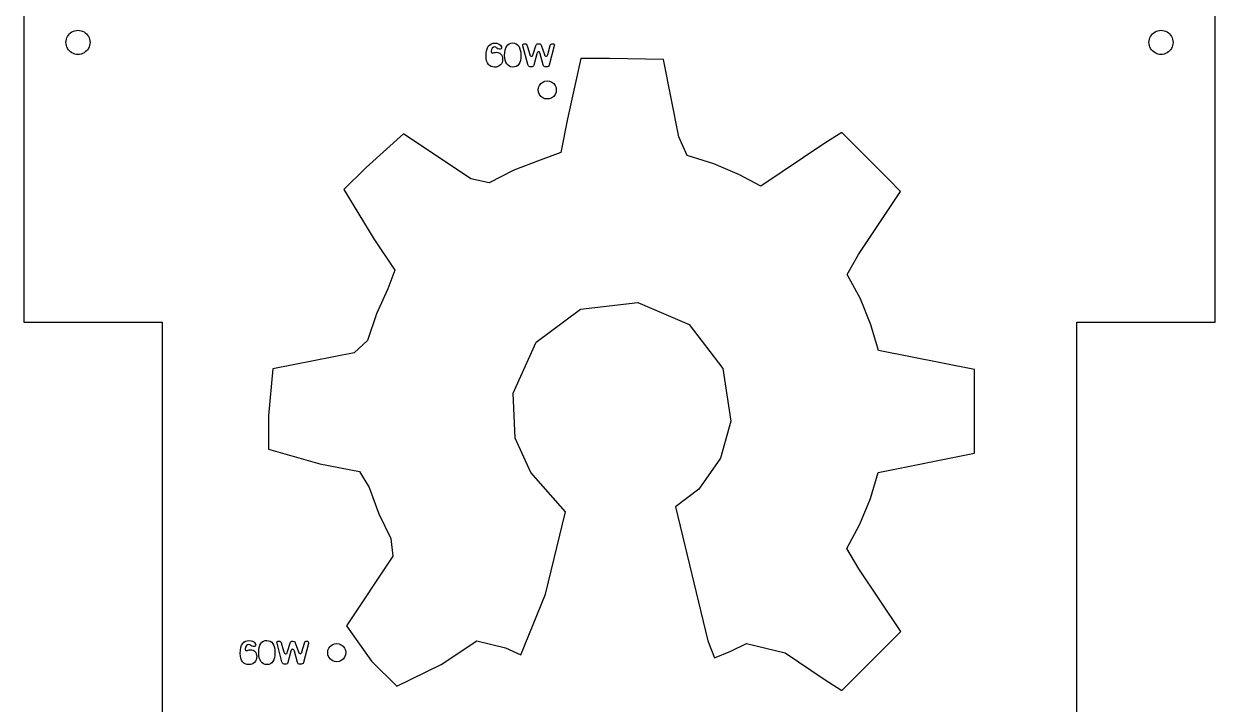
# Model space of a CAD drawing. Header units: metres. Extents: x -605 to -407, y -1056 to -716.
# Drawn here: x -604.6 to -406.6, y -943.9 to -830.8 of the extents above; entities that cross this region are included whole.
import ezdxf

# ---------------------------------------------------------------- set-up
doc = ezdxf.new("R2010")
doc.units = ezdxf.units.M

msp = doc.modelspace()

# ---------------------------------------------------------------- linework, layer by layer
at = {"layer": 'COMPONENT0'}
for points in [[(-406.63, -777.39, 0.03), (-428.63, -777.39, 0.03), (-428.63, -716.39, 0.03), (-582.63, -716.39, 0.03), (-582.63, -777.39, 0.03), (-604.63, -777.39, 0.03), (-604.63, -880.39, 0.03), (-581.63, -880.39, 0.03), (-581.63, -1056.39, 0.03), (-429.63, -1056.39, 0.03), (-429.63, -880.39, 0.03), (-406.63, -880.39, 0.03), (-406.63, -777.39, 0.03)], [(-594.22, -835.31, 0.03), (-594.41, -835.48, 0.03), (-594.63, -835.63, 0.03), (-594.87, -835.74, 0.03), (-595.11, -835.83, 0.03), (-595.37, -835.88, 0.03), (-595.63, -835.89, 0.03), (-595.89, -835.88, 0.03), (-596.15, -835.83, 0.03), (-596.4, -835.74, 0.03), (-596.63, -835.63, 0.03), (-596.85, -835.48, 0.03), (-597.05, -835.31, 0.03), (-597.22, -835.11, 0.03), (-597.36, -834.89, 0.03), (-597.48, -834.66, 0.03), (-597.56, -834.41, 0.03), (-597.61, -834.16, 0.03), (-597.63, -833.89, 0.03), (-597.61, -833.63, 0.03), (-597.56, -833.38, 0.03), (-597.48, -833.13, 0.03), (-597.36, -832.89, 0.03), (-597.22, -832.68, 0.03), (-597.05, -832.48, 0.03), (-596.85, -832.31, 0.03), (-596.63, -832.16, 0.03), (-596.4, -832.05, 0.03), (-596.15, -831.96, 0.03), (-595.89, -831.91, 0.03), (-595.63, -831.89, 0.03), (-595.37, -831.91, 0.03), (-595.11, -831.96, 0.03), (-594.87, -832.05, 0.03), (-594.63, -832.16, 0.03), (-594.41, -832.31, 0.03), (-594.22, -832.48, 0.03), (-594.05, -832.68, 0.03), (-593.9, -832.89, 0.03), (-593.78, -833.13, 0.03), (-593.7, -833.38, 0.03), (-593.65, -833.63, 0.03), (-593.63, -833.89, 0.03), (-593.65, -834.16, 0.03), (-593.7, -834.41, 0.03), (-593.78, -834.66, 0.03), (-593.9, -834.89, 0.03), (-594.05, -835.11, 0.03), (-594.22, -835.31, 0.03)], [(-413.9, -834.89, 0.03), (-414.05, -835.11, 0.03), (-414.22, -835.31, 0.03), (-414.41, -835.48, 0.03), (-414.63, -835.63, 0.03), (-414.87, -835.74, 0.03), (-415.11, -835.83, 0.03), (-415.37, -835.88, 0.03), (-415.63, -835.89, 0.03), (-415.89, -835.88, 0.03), (-416.15, -835.83, 0.03), (-416.4, -835.74, 0.03), (-416.63, -835.63, 0.03), (-416.85, -835.48, 0.03), (-417.05, -835.31, 0.03), (-417.22, -835.11, 0.03), (-417.36, -834.89, 0.03), (-417.48, -834.66, 0.03), (-417.56, -834.41, 0.03), (-417.61, -834.16, 0.03), (-417.63, -833.89, 0.03), (-417.61, -833.63, 0.03), (-417.56, -833.38, 0.03), (-417.48, -833.13, 0.03), (-417.36, -832.89, 0.03), (-417.22, -832.68, 0.03), (-417.05, -832.48, 0.03), (-416.85, -832.31, 0.03), (-416.63, -832.16, 0.03), (-416.4, -832.05, 0.03), (-416.15, -831.96, 0.03), (-415.89, -831.91, 0.03), (-415.63, -831.89, 0.03), (-415.37, -831.91, 0.03), (-415.11, -831.96, 0.03), (-414.87, -832.05, 0.03), (-414.63, -832.16, 0.03), (-414.41, -832.31, 0.03), (-414.22, -832.48, 0.03), (-414.05, -832.68, 0.03), (-413.9, -832.89, 0.03), (-413.78, -833.13, 0.03), (-413.7, -833.38, 0.03), (-413.65, -833.63, 0.03), (-413.63, -833.89, 0.03), (-413.65, -834.16, 0.03), (-413.7, -834.41, 0.03), (-413.78, -834.66, 0.03), (-413.9, -834.89, 0.03)], [(-516.18, -841.41, 0.03), (-516.13, -841.8, 0.03), (-516.18, -842.19, 0.03), (-516.33, -842.55, 0.03), (-516.57, -842.86, 0.03), (-516.88, -843.1, 0.03), (-517.24, -843.25, 0.03), (-517.63, -843.3, 0.03), (-518.02, -843.25, 0.03), (-518.38, -843.1, 0.03), (-518.69, -842.86, 0.03), (-518.93, -842.55, 0.03), (-519.08, -842.19, 0.03), (-519.13, -841.8, 0.03), (-519.08, -841.41, 0.03), (-518.93, -841.05, 0.03), (-518.69, -840.74, 0.03), (-518.38, -840.5, 0.03), (-518.02, -840.35, 0.03), (-517.63, -840.3, 0.03), (-517.24, -840.35, 0.03), (-516.88, -840.5, 0.03), (-516.57, -840.74, 0.03), (-516.33, -841.05, 0.03), (-516.18, -841.41, 0.03)], [(-553.69, -936.36, 0.03), (-553.93, -936.05, 0.03), (-554.08, -935.69, 0.03), (-554.13, -935.3, 0.03), (-554.08, -934.91, 0.03), (-553.93, -934.55, 0.03), (-553.69, -934.24, 0.03), (-553.38, -934, 0.03), (-553.02, -933.85, 0.03), (-552.63, -933.8, 0.03), (-552.24, -933.85, 0.03), (-551.88, -934, 0.03), (-551.57, -934.24, 0.03), (-551.33, -934.55, 0.03), (-551.18, -934.91, 0.03), (-551.13, -935.3, 0.03), (-551.18, -935.69, 0.03), (-551.33, -936.05, 0.03), (-551.57, -936.36, 0.03), (-551.88, -936.6, 0.03), (-552.24, -936.75, 0.03), (-552.63, -936.8, 0.03), (-553.02, -936.75, 0.03), (-553.38, -936.6, 0.03), (-553.69, -936.36, 0.03)]]:
    msp.add_polyline3d(points, dxfattribs=at)
at = {"layer": 'COMPONENT4'}
for p, q in [((-527.77, -835.61, 0.03), (-527.69, -835.15, 0.03)), ((-527.69, -835.15, 0.03), (-527.56, -834.78, 0.03)), ((-527.56, -834.78, 0.03), (-527.39, -834.49, 0.03)), ((-527.39, -834.49, 0.03), (-527.17, -834.28, 0.03)), ((-527.17, -834.28, 0.03), (-526.91, -834.13, 0.03)), ((-526.92, -835.1, 0.03), (-526.97, -835.39, 0.03)), ((-526.97, -835.39, 0.03), (-526.95, -835.52, 0.03)), ((-526.95, -835.52, 0.03), (-526.91, -835.6, 0.03)), ((-526.78, -834.87, 0.03), (-526.92, -835.1, 0.03)), ((-526.91, -834.13, 0.03), (-526.63, -834.05, 0.03)), ((-526.6, -834.71, 0.03), (-526.78, -834.87, 0.03)), ((-526.63, -834.05, 0.03), (-526.31, -834.02, 0.03)), ((-526.39, -834.66, 0.03), (-526.6, -834.71, 0.03)), ((-526.48, -835.6, 0.03), (-526.32, -835.56, 0.03)), ((-526.19, -834.71, 0.03), (-526.39, -834.66, 0.03)), ((-526.32, -835.56, 0.03), (-526.09, -835.54, 0.03)), ((-526.31, -834.02, 0.03), (-526, -834.05, 0.03)), ((-526.02, -834.86, 0.03), (-526.19, -834.71, 0.03)), ((-526.09, -835.54, 0.03), (-525.88, -835.55, 0.03)), ((-525.86, -834.97, 0.03), (-526.02, -834.86, 0.03)), ((-526, -834.05, 0.03), (-525.76, -834.13, 0.03)), ((-525.88, -835.55, 0.03), (-525.68, -835.61, 0.03)), ((-525.64, -835.02, 0.03), (-525.86, -834.97, 0.03)), ((-525.76, -834.13, 0.03), (-525.57, -834.24, 0.03)), ((-525.45, -835, 0.03), (-525.64, -835.02, 0.03)), ((-525.57, -834.24, 0.03), (-525.43, -834.36, 0.03)), ((-525.32, -834.95, 0.03), (-525.45, -835, 0.03)), ((-525.43, -834.36, 0.03), (-525.27, -834.61, 0.03)), ((-525.25, -834.87, 0.03), (-525.32, -834.95, 0.03)), ((-525.27, -834.61, 0.03), (-525.23, -834.76, 0.03)), ((-525.23, -834.76, 0.03), (-525.25, -834.87, 0.03)), ((-524.71, -835.58, 0.03), (-524.64, -835.16, 0.03)), ((-524.64, -835.16, 0.03), (-524.53, -834.8, 0.03)), ((-524.53, -834.8, 0.03), (-524.38, -834.51, 0.03)), ((-524.38, -834.51, 0.03), (-524.18, -834.29, 0.03)), ((-524.18, -834.29, 0.03), (-523.95, -834.12, 0.03)), ((-523.95, -834.12, 0.03), (-523.67, -834.03, 0.03)), ((-523.67, -834.03, 0.03), (-523.37, -833.99, 0.03)), ((-523.37, -833.99, 0.03), (-523.07, -834.03, 0.03)), ((-523.07, -834.03, 0.03), (-522.81, -834.14, 0.03)), ((-522.81, -834.14, 0.03), (-522.58, -834.31, 0.03)), ((-522.58, -834.31, 0.03), (-522.38, -834.53, 0.03)), ((-522.38, -834.53, 0.03), (-522.23, -834.82, 0.03)), ((-522.23, -834.82, 0.03), (-522.12, -835.16, 0.03)), ((-522.12, -835.16, 0.03), (-522.05, -835.54, 0.03)), ((-522.05, -835.54, 0.03), (-522.02, -835.97, 0.03)), ((-521.7, -834.3, 0.03), (-521.65, -834.19, 0.03)), ((-521.68, -834.45, 0.03), (-521.7, -834.3, 0.03)), ((-520.86, -837.58, 0.03), (-521.68, -834.45, 0.03)), ((-521.65, -834.19, 0.03), (-521.55, -834.14, 0.03)), ((-521.55, -834.14, 0.03), (-521.4, -834.12, 0.03)), ((-521.4, -834.12, 0.03), (-521.22, -834.14, 0.03)), ((-521.22, -834.14, 0.03), (-521.09, -834.21, 0.03)), ((-521.09, -834.21, 0.03), (-521.01, -834.37, 0.03)), ((-521.01, -834.37, 0.03), (-520.94, -834.63, 0.03)), ((-520.94, -834.63, 0.03), (-520.56, -835.89, 0.03)), ((-519.96, -835.84, 0.03), (-519.51, -834.46, 0.03)), ((-519.51, -834.46, 0.03), (-519.44, -834.27, 0.03)), ((-519.51, -834.46, 0.03), (-519.51, -834.46, 0.03)), ((-519.44, -834.27, 0.03), (-519.34, -834.16, 0.03)), ((-519.34, -834.16, 0.03), (-519.22, -834.12, 0.03)), ((-519.23, -835.5, 0.03), (-519.31, -835.6, 0.03)), ((-519.15, -835.46, 0.03), (-519.23, -835.5, 0.03)), ((-519.22, -834.12, 0.03), (-519.07, -834.12, 0.03)), ((-519.09, -835.45, 0.03), (-519.15, -835.46, 0.03)), ((-519, -835.47, 0.03), (-519.09, -835.45, 0.03)), ((-519.07, -834.12, 0.03), (-518.82, -834.16, 0.03)), ((-518.92, -835.54, 0.03), (-519, -835.47, 0.03)), ((-518.8, -835.77, 0.03), (-518.92, -835.54, 0.03)), ((-518.82, -834.16, 0.03), (-518.72, -834.24, 0.03)), ((-518.72, -834.24, 0.03), (-518.66, -834.38, 0.03)), ((-518.66, -834.38, 0.03), (-518.12, -835.91, 0.03)), ((-517.54, -835.89, 0.03), (-517.14, -834.42, 0.03)), ((-516.48, -834.49, 0.03), (-517.31, -837.66, 0.03)), ((-517.14, -834.42, 0.03), (-517.09, -834.27, 0.03)), ((-517.09, -834.27, 0.03), (-517, -834.18, 0.03)), ((-517, -834.18, 0.03), (-516.89, -834.13, 0.03)), ((-516.89, -834.13, 0.03), (-516.73, -834.12, 0.03)), ((-516.73, -834.12, 0.03), (-516.59, -834.14, 0.03)), ((-516.59, -834.14, 0.03), (-516.49, -834.2, 0.03)), ((-516.49, -834.2, 0.03), (-516.45, -834.32, 0.03)), ((-516.45, -834.32, 0.03), (-516.48, -834.49, 0.03)), ((-527.8, -836.16, 0.03), (-527.77, -835.61, 0.03)), ((-527.78, -836.59, 0.03), (-527.8, -836.16, 0.03)), ((-527.71, -836.97, 0.03), (-527.78, -836.59, 0.03)), ((-527.59, -837.29, 0.03), (-527.71, -836.97, 0.03)), ((-527.43, -837.55, 0.03), (-527.59, -837.29, 0.03)), ((-526.91, -835.6, 0.03), (-526.84, -835.65, 0.03)), ((-526.84, -835.65, 0.03), (-526.76, -835.66, 0.03)), ((-526.76, -835.66, 0.03), (-526.61, -835.64, 0.03)), ((-526.61, -835.64, 0.03), (-526.48, -835.6, 0.03)), ((-525.68, -835.61, 0.03), (-525.5, -835.7, 0.03)), ((-525.5, -835.7, 0.03), (-525.35, -835.83, 0.03)), ((-525.27, -837.46, 0.03), (-525.43, -837.65, 0.03)), ((-525.35, -835.83, 0.03), (-525.23, -835.99, 0.03)), ((-525.15, -837.23, 0.03), (-525.27, -837.46, 0.03)), ((-525.23, -835.99, 0.03), (-525.13, -836.19, 0.03)), ((-525.08, -836.97, 0.03), (-525.15, -837.23, 0.03)), ((-525.13, -836.19, 0.03), (-525.07, -836.42, 0.03)), ((-525.06, -836.67, 0.03), (-525.08, -836.97, 0.03)), ((-525.07, -836.42, 0.03), (-525.06, -836.67, 0.03)), ((-524.73, -836.06, 0.03), (-524.71, -835.58, 0.03)), ((-524.71, -836.48, 0.03), (-524.73, -836.06, 0.03)), ((-524.63, -836.86, 0.03), (-524.71, -836.48, 0.03)), ((-524.51, -837.2, 0.03), (-524.63, -836.86, 0.03)), ((-524.36, -837.48, 0.03), (-524.51, -837.2, 0.03)), ((-524.16, -837.7, 0.03), (-524.36, -837.48, 0.03)), ((-522.36, -837.51, 0.03), (-522.55, -837.72, 0.03)), ((-522.21, -837.23, 0.03), (-522.36, -837.51, 0.03)), ((-522.11, -836.88, 0.03), (-522.21, -837.23, 0.03)), ((-522.04, -836.46, 0.03), (-522.11, -836.88, 0.03)), ((-522.02, -835.97, 0.03), (-522.04, -836.46, 0.03)), ((-520.56, -835.89, 0.03), (-520.51, -836.02, 0.03)), ((-520.51, -836.02, 0.03), (-520.45, -836.12, 0.03)), ((-520.45, -836.12, 0.03), (-520.37, -836.18, 0.03)), ((-520.37, -836.18, 0.03), (-520.29, -836.21, 0.03)), ((-520.29, -836.21, 0.03), (-520.16, -836.19, 0.03)), ((-520.16, -836.19, 0.03), (-520.08, -836.15, 0.03)), ((-520.08, -836.15, 0.03), (-520.02, -836.04, 0.03)), ((-520.02, -836.04, 0.03), (-519.96, -835.84, 0.03)), ((-519.38, -835.78, 0.03), (-519.89, -837.67, 0.03)), ((-519.31, -835.6, 0.03), (-519.38, -835.78, 0.03)), ((-518.31, -837.64, 0.03), (-518.8, -835.77, 0.03)), ((-518.12, -835.91, 0.03), (-518.07, -836.03, 0.03)), ((-518.07, -836.03, 0.03), (-518, -836.13, 0.03)), ((-518, -836.13, 0.03), (-517.92, -836.19, 0.03)), ((-517.92, -836.19, 0.03), (-517.82, -836.21, 0.03)), ((-517.82, -836.21, 0.03), (-517.74, -836.18, 0.03)), ((-517.74, -836.18, 0.03), (-517.66, -836.12, 0.03)), ((-517.66, -836.12, 0.03), (-517.59, -836.02, 0.03)), ((-517.59, -836.02, 0.03), (-517.54, -835.89, 0.03)), ((-527.22, -837.75, 0.03), (-527.43, -837.55, 0.03)), ((-526.98, -837.89, 0.03), (-527.22, -837.75, 0.03)), ((-526.7, -837.98, 0.03), (-526.98, -837.89, 0.03)), ((-526.38, -838.01, 0.03), (-526.7, -837.98, 0.03)), ((-526.1, -837.99, 0.03), (-526.38, -838.01, 0.03)), ((-525.85, -837.92, 0.03), (-526.1, -837.99, 0.03)), ((-525.62, -837.8, 0.03), (-525.85, -837.92, 0.03)), ((-525.43, -837.65, 0.03), (-525.62, -837.8, 0.03)), ((-523.93, -837.87, 0.03), (-524.16, -837.7, 0.03)), ((-523.67, -837.97, 0.03), (-523.93, -837.87, 0.03)), ((-523.38, -838, 0.03), (-523.67, -837.97, 0.03)), ((-523.06, -837.97, 0.03), (-523.38, -838, 0.03)), ((-522.79, -837.88, 0.03), (-523.06, -837.97, 0.03)), ((-522.55, -837.72, 0.03), (-522.79, -837.88, 0.03)), ((-520.78, -837.79, 0.03), (-520.86, -837.58, 0.03)), ((-520.66, -837.9, 0.03), (-520.78, -837.79, 0.03)), ((-520.52, -837.94, 0.03), (-520.66, -837.9, 0.03)), ((-520.36, -837.95, 0.03), (-520.52, -837.94, 0.03)), ((-520.16, -837.94, 0.03), (-520.36, -837.95, 0.03)), ((-520.03, -837.9, 0.03), (-520.16, -837.94, 0.03)), ((-519.94, -837.81, 0.03), (-520.03, -837.9, 0.03)), ((-519.89, -837.67, 0.03), (-519.94, -837.81, 0.03)), ((-518.24, -837.8, 0.03), (-518.31, -837.64, 0.03)), ((-518.15, -837.89, 0.03), (-518.24, -837.8, 0.03)), ((-518.01, -837.94, 0.03), (-518.15, -837.89, 0.03)), ((-517.8, -837.95, 0.03), (-518.01, -837.94, 0.03)), ((-517.63, -837.94, 0.03), (-517.8, -837.95, 0.03)), ((-517.48, -837.9, 0.03), (-517.63, -837.94, 0.03)), ((-517.38, -837.82, 0.03), (-517.48, -837.9, 0.03)), ((-517.31, -837.66, 0.03), (-517.38, -837.82, 0.03))]:
    msp.add_line(p, q, dxfattribs=at)
at = {"layer": 'COMPONENT5'}
for p, q in [((-568.64, -934.88, 0.03), (-568.56, -934.43, 0.03)), ((-568.56, -934.43, 0.03), (-568.43, -934.06, 0.03)), ((-568.43, -934.06, 0.03), (-568.25, -933.77, 0.03)), ((-568.25, -933.77, 0.03), (-568.04, -933.55, 0.03)), ((-568.04, -933.55, 0.03), (-567.78, -933.41, 0.03)), ((-567.78, -934.38, 0.03), (-567.83, -934.67, 0.03)), ((-567.78, -933.41, 0.03), (-567.49, -933.33, 0.03)), ((-567.65, -934.14, 0.03), (-567.78, -934.38, 0.03)), ((-567.47, -933.99, 0.03), (-567.65, -934.14, 0.03)), ((-567.49, -933.33, 0.03), (-567.18, -933.3, 0.03)), ((-567.26, -933.93, 0.03), (-567.47, -933.99, 0.03)), ((-567.05, -933.99, 0.03), (-567.26, -933.93, 0.03)), ((-567.18, -933.3, 0.03), (-566.87, -933.33, 0.03)), ((-566.88, -934.13, 0.03), (-567.05, -933.99, 0.03)), ((-566.72, -934.25, 0.03), (-566.88, -934.13, 0.03)), ((-566.87, -933.33, 0.03), (-566.62, -933.4, 0.03)), ((-566.51, -934.3, 0.03), (-566.72, -934.25, 0.03)), ((-566.62, -933.4, 0.03), (-566.43, -933.51, 0.03)), ((-566.31, -934.28, 0.03), (-566.51, -934.3, 0.03)), ((-566.43, -933.51, 0.03), (-566.29, -933.64, 0.03)), ((-566.19, -934.23, 0.03), (-566.31, -934.28, 0.03)), ((-566.29, -933.64, 0.03), (-566.14, -933.89, 0.03)), ((-566.12, -934.14, 0.03), (-566.19, -934.23, 0.03)), ((-566.14, -933.89, 0.03), (-566.1, -934.04, 0.03)), ((-566.1, -934.04, 0.03), (-566.12, -934.14, 0.03)), ((-565.57, -934.86, 0.03), (-565.51, -934.44, 0.03)), ((-565.51, -934.44, 0.03), (-565.4, -934.08, 0.03)), ((-565.4, -934.08, 0.03), (-565.24, -933.79, 0.03)), ((-565.24, -933.79, 0.03), (-565.05, -933.56, 0.03)), ((-565.05, -933.56, 0.03), (-564.81, -933.4, 0.03)), ((-564.81, -933.4, 0.03), (-564.54, -933.3, 0.03)), ((-564.54, -933.3, 0.03), (-564.23, -933.27, 0.03)), ((-564.23, -933.27, 0.03), (-563.94, -933.31, 0.03)), ((-563.94, -933.31, 0.03), (-563.67, -933.41, 0.03)), ((-563.67, -933.41, 0.03), (-563.44, -933.58, 0.03)), ((-563.44, -933.58, 0.03), (-563.25, -933.81, 0.03)), ((-563.25, -933.81, 0.03), (-563.1, -934.09, 0.03)), ((-563.1, -934.09, 0.03), (-562.98, -934.43, 0.03)), ((-562.98, -934.43, 0.03), (-562.91, -934.82, 0.03)), ((-562.56, -933.57, 0.03), (-562.52, -933.47, 0.03)), ((-562.55, -933.72, 0.03), (-562.56, -933.57, 0.03)), ((-561.73, -936.85, 0.03), (-562.55, -933.72, 0.03)), ((-562.52, -933.47, 0.03), (-562.42, -933.41, 0.03)), ((-562.42, -933.41, 0.03), (-562.27, -933.39, 0.03)), ((-562.27, -933.39, 0.03), (-562.08, -933.41, 0.03)), ((-562.08, -933.41, 0.03), (-561.96, -933.49, 0.03)), ((-561.96, -933.49, 0.03), (-561.88, -933.64, 0.03)), ((-561.88, -933.64, 0.03), (-561.81, -933.91, 0.03)), ((-561.81, -933.91, 0.03), (-561.42, -935.17, 0.03)), ((-560.82, -935.12, 0.03), (-560.38, -933.73, 0.03)), ((-560.38, -933.73, 0.03), (-560.31, -933.54, 0.03)), ((-560.38, -933.73, 0.03), (-560.38, -933.73, 0.03)), ((-560.31, -933.54, 0.03), (-560.21, -933.44, 0.03)), ((-560.21, -933.44, 0.03), (-560.09, -933.4, 0.03)), ((-560.09, -933.4, 0.03), (-559.93, -933.39, 0.03)), ((-559.93, -933.39, 0.03), (-559.68, -933.44, 0.03)), ((-559.68, -933.44, 0.03), (-559.59, -933.51, 0.03)), ((-559.59, -933.51, 0.03), (-559.52, -933.65, 0.03)), ((-559.52, -933.65, 0.03), (-558.98, -935.19, 0.03)), ((-558.41, -935.17, 0.03), (-558.01, -933.7, 0.03)), ((-557.34, -933.77, 0.03), (-558.17, -936.94, 0.03)), ((-558.01, -933.7, 0.03), (-557.95, -933.54, 0.03)), ((-557.95, -933.54, 0.03), (-557.87, -933.45, 0.03)), ((-557.87, -933.45, 0.03), (-557.75, -933.41, 0.03)), ((-557.75, -933.41, 0.03), (-557.6, -933.39, 0.03)), ((-557.6, -933.39, 0.03), (-557.45, -933.42, 0.03)), ((-557.45, -933.42, 0.03), (-557.36, -933.48, 0.03)), ((-557.36, -933.48, 0.03), (-557.32, -933.59, 0.03)), ((-557.32, -933.59, 0.03), (-557.34, -933.77, 0.03)), ((-568.67, -935.43, 0.03), (-568.64, -934.88, 0.03)), ((-568.64, -935.87, 0.03), (-568.67, -935.43, 0.03)), ((-568.57, -936.24, 0.03), (-568.64, -935.87, 0.03)), ((-568.46, -936.56, 0.03), (-568.57, -936.24, 0.03)), ((-567.83, -934.67, 0.03), (-567.82, -934.79, 0.03)), ((-567.82, -934.79, 0.03), (-567.78, -934.88, 0.03)), ((-567.78, -934.88, 0.03), (-567.71, -934.92, 0.03)), ((-567.71, -934.92, 0.03), (-567.62, -934.94, 0.03)), ((-567.62, -934.94, 0.03), (-567.48, -934.92, 0.03)), ((-567.48, -934.92, 0.03), (-567.35, -934.88, 0.03)), ((-567.35, -934.88, 0.03), (-567.18, -934.83, 0.03)), ((-567.18, -934.83, 0.03), (-566.95, -934.81, 0.03)), ((-566.95, -934.81, 0.03), (-566.74, -934.83, 0.03)), ((-566.74, -934.83, 0.03), (-566.54, -934.89, 0.03)), ((-566.54, -934.89, 0.03), (-566.37, -934.98, 0.03)), ((-566.37, -934.98, 0.03), (-566.22, -935.11, 0.03)), ((-566.22, -935.11, 0.03), (-566.09, -935.27, 0.03)), ((-566.02, -936.51, 0.03), (-566.14, -936.73, 0.03)), ((-566.09, -935.27, 0.03), (-566, -935.47, 0.03)), ((-565.95, -936.24, 0.03), (-566.02, -936.51, 0.03)), ((-566, -935.47, 0.03), (-565.94, -935.69, 0.03)), ((-565.92, -935.95, 0.03), (-565.95, -936.24, 0.03)), ((-565.94, -935.69, 0.03), (-565.92, -935.95, 0.03)), ((-565.6, -935.34, 0.03), (-565.57, -934.86, 0.03)), ((-565.57, -935.76, 0.03), (-565.6, -935.34, 0.03)), ((-565.5, -936.14, 0.03), (-565.57, -935.76, 0.03)), ((-565.38, -936.47, 0.03), (-565.5, -936.14, 0.03)), ((-565.22, -936.75, 0.03), (-565.38, -936.47, 0.03)), ((-563.08, -936.5, 0.03), (-563.23, -936.78, 0.03)), ((-562.97, -936.15, 0.03), (-563.08, -936.5, 0.03)), ((-562.91, -935.73, 0.03), (-562.97, -936.15, 0.03)), ((-562.91, -934.82, 0.03), (-562.89, -935.25, 0.03)), ((-562.89, -935.25, 0.03), (-562.91, -935.73, 0.03)), ((-561.42, -935.17, 0.03), (-561.38, -935.3, 0.03)), ((-561.38, -935.3, 0.03), (-561.31, -935.4, 0.03)), ((-561.31, -935.4, 0.03), (-561.24, -935.46, 0.03)), ((-561.24, -935.46, 0.03), (-561.15, -935.48, 0.03)), ((-561.15, -935.48, 0.03), (-561.03, -935.47, 0.03)), ((-561.03, -935.47, 0.03), (-560.94, -935.42, 0.03)), ((-560.94, -935.42, 0.03), (-560.88, -935.31, 0.03)), ((-560.88, -935.31, 0.03), (-560.82, -935.12, 0.03)), ((-560.25, -935.06, 0.03), (-560.75, -936.95, 0.03)), ((-560.18, -934.87, 0.03), (-560.25, -935.06, 0.03)), ((-560.09, -934.77, 0.03), (-560.18, -934.87, 0.03)), ((-560.02, -934.74, 0.03), (-560.09, -934.77, 0.03)), ((-559.96, -934.73, 0.03), (-560.02, -934.74, 0.03)), ((-559.86, -934.75, 0.03), (-559.96, -934.73, 0.03)), ((-559.78, -934.81, 0.03), (-559.86, -934.75, 0.03)), ((-559.66, -935.05, 0.03), (-559.78, -934.81, 0.03)), ((-559.17, -936.91, 0.03), (-559.66, -935.05, 0.03)), ((-558.98, -935.19, 0.03), (-558.94, -935.31, 0.03)), ((-558.94, -935.31, 0.03), (-558.87, -935.4, 0.03)), ((-558.87, -935.4, 0.03), (-558.78, -935.46, 0.03)), ((-558.78, -935.46, 0.03), (-558.69, -935.48, 0.03)), ((-558.69, -935.48, 0.03), (-558.6, -935.46, 0.03)), ((-558.6, -935.46, 0.03), (-558.52, -935.4, 0.03)), ((-558.52, -935.4, 0.03), (-558.45, -935.3, 0.03)), ((-558.45, -935.3, 0.03), (-558.41, -935.17, 0.03)), ((-568.29, -936.82, 0.03), (-568.46, -936.56, 0.03)), ((-568.09, -937.03, 0.03), (-568.29, -936.82, 0.03)), ((-567.84, -937.17, 0.03), (-568.09, -937.03, 0.03)), ((-567.56, -937.26, 0.03), (-567.84, -937.17, 0.03)), ((-567.25, -937.29, 0.03), (-567.56, -937.26, 0.03)), ((-566.97, -937.26, 0.03), (-567.25, -937.29, 0.03)), ((-566.71, -937.19, 0.03), (-566.97, -937.26, 0.03)), ((-566.49, -937.08, 0.03), (-566.71, -937.19, 0.03)), ((-566.3, -936.93, 0.03), (-566.49, -937.08, 0.03)), ((-566.14, -936.73, 0.03), (-566.3, -936.93, 0.03)), ((-565.03, -936.98, 0.03), (-565.22, -936.75, 0.03)), ((-564.8, -937.14, 0.03), (-565.03, -936.98, 0.03)), ((-564.53, -937.25, 0.03), (-564.8, -937.14, 0.03)), ((-564.25, -937.28, 0.03), (-564.53, -937.25, 0.03)), ((-563.93, -937.25, 0.03), (-564.25, -937.28, 0.03)), ((-563.65, -937.16, 0.03), (-563.93, -937.25, 0.03)), ((-563.42, -937, 0.03), (-563.65, -937.16, 0.03)), ((-563.23, -936.78, 0.03), (-563.42, -937, 0.03)), ((-561.64, -937.06, 0.03), (-561.73, -936.85, 0.03)), ((-561.53, -937.18, 0.03), (-561.64, -937.06, 0.03)), ((-561.39, -937.22, 0.03), (-561.53, -937.18, 0.03)), ((-561.22, -937.23, 0.03), (-561.39, -937.22, 0.03)), ((-561.03, -937.22, 0.03), (-561.22, -937.23, 0.03)), ((-560.89, -937.17, 0.03), (-561.03, -937.22, 0.03)), ((-560.81, -937.08, 0.03), (-560.89, -937.17, 0.03)), ((-560.75, -936.95, 0.03), (-560.81, -937.08, 0.03)), ((-559.1, -937.07, 0.03), (-559.17, -936.91, 0.03)), ((-559.01, -937.17, 0.03), (-559.1, -937.07, 0.03)), ((-558.87, -937.21, 0.03), (-559.01, -937.17, 0.03)), ((-558.67, -937.23, 0.03), (-558.87, -937.21, 0.03)), ((-558.49, -937.22, 0.03), (-558.67, -937.23, 0.03)), ((-558.35, -937.18, 0.03), (-558.49, -937.22, 0.03)), ((-558.24, -937.09, 0.03), (-558.35, -937.18, 0.03)), ((-558.17, -936.94, 0.03), (-558.24, -937.09, 0.03))]:
    msp.add_line(p, q, dxfattribs=at)
at = {"layer": 'GROUP0'}
msp.add_polyline3d([(-465.6, -876.51, 0.03), (-467.77, -872.46, 0.03), (-465.92, -869.15, 0.03), (-458.92, -858.69, 0.03), (-460.99, -856.55, 0.03), (-468.69, -848.85, 0.03), (-471.48, -850.63, 0.03), (-482.15, -857.78, 0.03), (-485.67, -855.93, 0.03), (-489.93, -854.08, 0.03), (-494.4, -852.68, 0.03), (-495.78, -849.57, 0.03), (-498.32, -836.75, 0.03), (-507.28, -836.55, 0.03), (-512.06, -836.55, 0.03), (-514.27, -846.58, 0.03), (-515.38, -852.19, 0.03), (-518.84, -853.45, 0.03), (-523.18, -855.13, 0.03), (-527.29, -857.23, 0.03), (-530.33, -856.57, 0.03), (-541.52, -849.09, 0.03), (-547.72, -854.67, 0.03), (-551.42, -858.36, 0.03), (-546.47, -866.55, 0.03), (-542.99, -871.74, 0.03), (-544.13, -874.83, 0.03), (-546.04, -879.02, 0.03), (-547.51, -883.42, 0.03), (-549.72, -885.48, 0.03), (-563.22, -888.15, 0.03), (-563.98, -895.87, 0.03), (-563.98, -901.48, 0.03), (-555.44, -903.92, 0.03), (-548.86, -905.22, 0.03), (-547.23, -907.88, 0.03), (-545.65, -912.21, 0.03), (-543.65, -916.32, 0.03), (-543.29, -919.27, 0.03), (-551.03, -930.84, 0.03), (-546.83, -936.69, 0.03), (-542.64, -940.89, 0.03), (-535.26, -937.27, 0.03), (-529.36, -933.31, 0.03), (-524.6, -934.48, 0.03), (-522.03, -935.65, 0.03), (-517.95, -925.61, 0.03), (-514.63, -911.89, 0.03), (-520.37, -905.37, 0.03), (-522.95, -899.66, 0.03), (-523.28, -892.2, 0.03), (-519.49, -883.71, 0.03), (-512.1, -878.22, 0.03), (-502.58, -877.1, 0.03), (-494.03, -880.78, 0.03), (-488.45, -888.09, 0.03), (-487.12, -896.81, 0.03), (-488.82, -903.01, 0.03), (-492.46, -908.11, 0.03), (-496.34, -911.05, 0.03), (-490.96, -933.32, 0.03), (-489.82, -936.17, 0.03), (-487.13, -935.05, 0.03), (-484.54, -933.76, 0.03), (-478.09, -935.35, 0.03), (-471.61, -939.69, 0.03), (-468.67, -941.61, 0.03), (-458.88, -931.77, 0.03), (-465.85, -921.35, 0.03), (-467.86, -917.97, 0.03), (-465.68, -913.95, 0.03), (-463.92, -909.7, 0.03), (-462.64, -905.35, 0.03), (-446.61, -902.17, 0.03), (-446.61, -888.25, 0.03), (-462.6, -885.08, 0.03), (-463.85, -880.81, 0.03), (-465.6, -876.51, 0.03)], dxfattribs=at)

doc.saveas('drawing.dxf')
